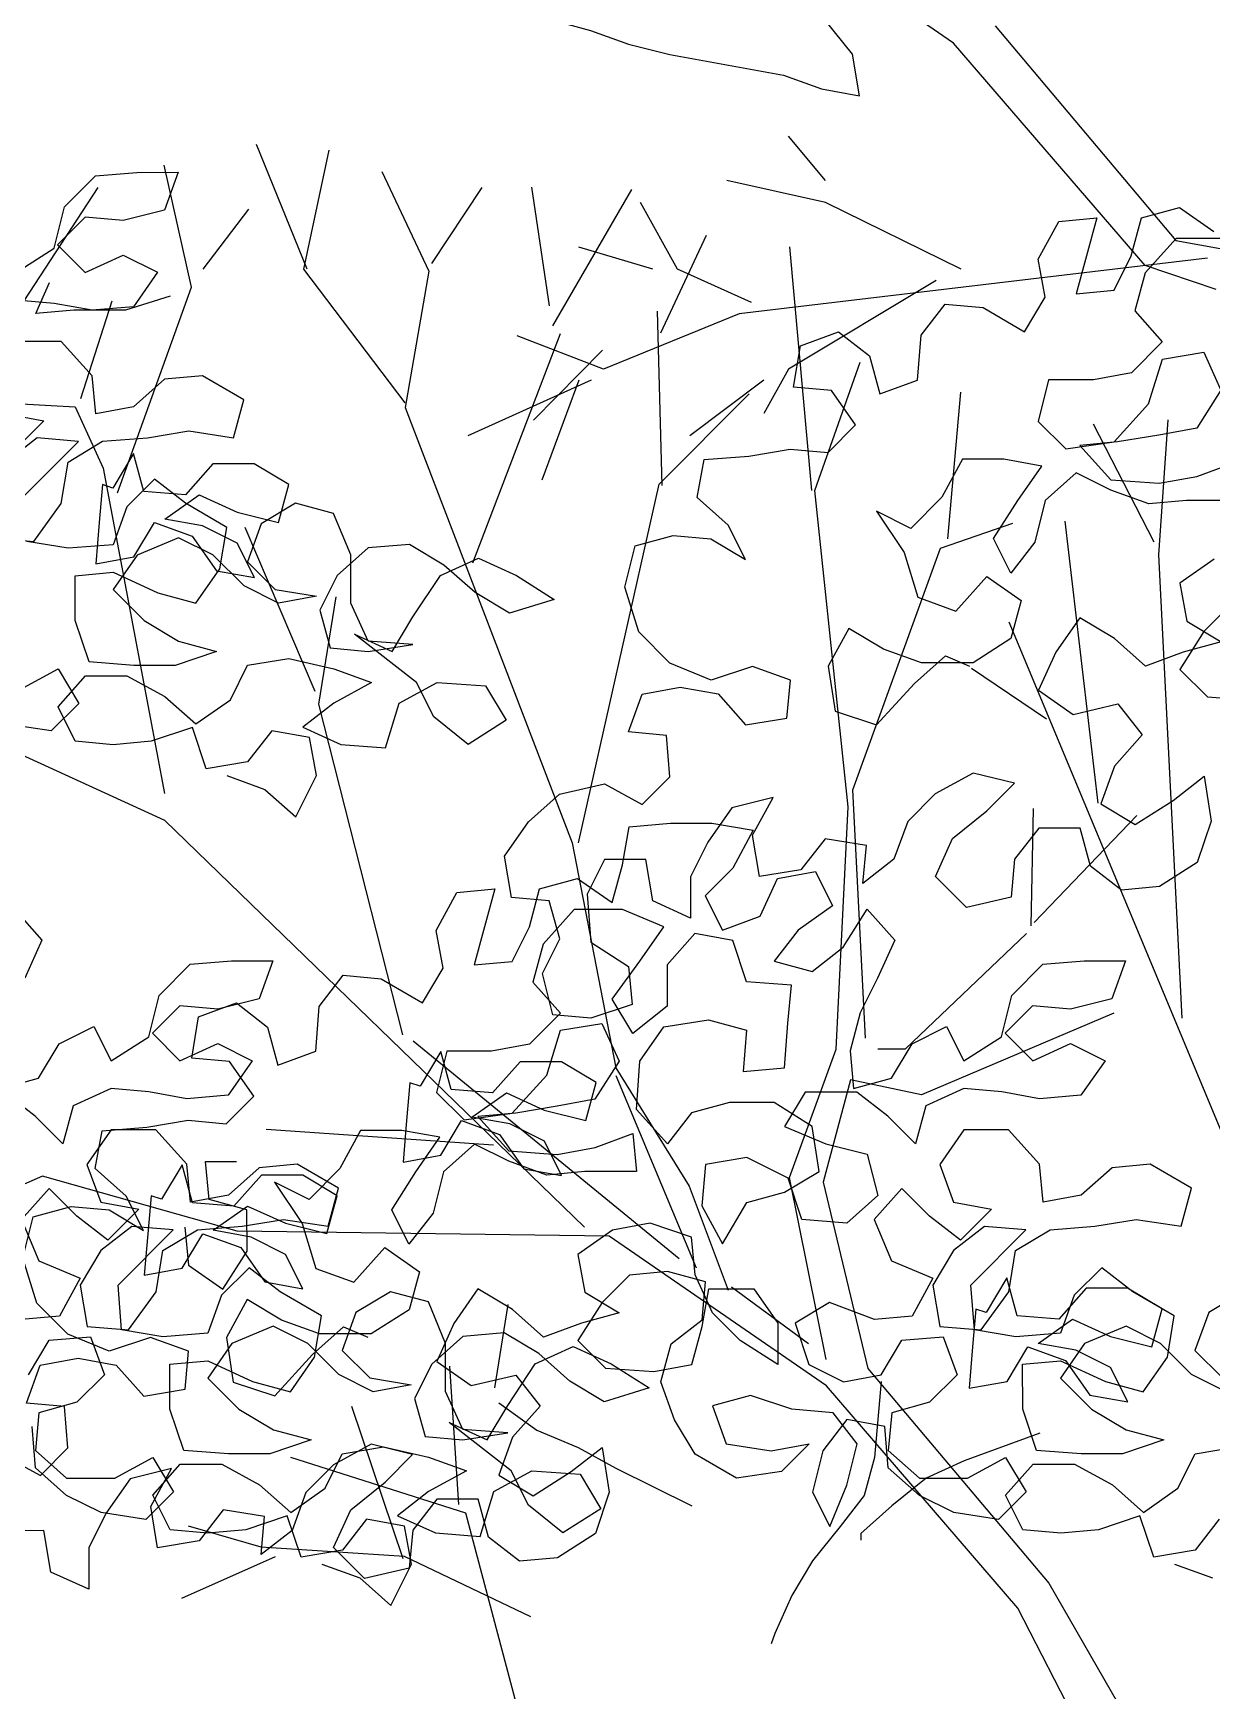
# Model space of a CAD drawing. Header units: metres. Extents: x 37 to 217, y 53 to 242.
# Drawn here: x 130.32 to 132.846, y 223.704 to 227.256 of the extents above; entities that cross this region are included whole.
import ezdxf

# ---------------------------------------------------------------- set-up
doc = ezdxf.new("R2010")
doc.units = ezdxf.units.M
doc.layers.add('DGPRO_Arboles existentes', color=7, linetype='Continuous')

# ---------------------------------------------------------------- blocks, each defined once
blk = doc.blocks.new('Celtis tala VISTA 250 gris')
at = {"color": 252}
for p, q in [((2388.3422, 1078.8289), (2387.8766, 1079.1495)), ((2388.3422, 1078.8289), (2387.8766, 1079.1495)), ((2388.4312, 1078.866), (2388.8184, 1078.4059)), ((2388.4312, 1078.866), (2388.8184, 1078.4059)), ((2388.7527, 1078.3525), (2388.3422, 1078.8289)), ((2388.7527, 1078.3525), (2388.3422, 1078.8289)), ((2388.0675, 1078.5347), (2387.9882, 1078.6298)), ((2388.0675, 1078.5347), (2387.9882, 1078.6298)), ((2386.9565, 1078.3446), (2386.8485, 1078.6117)), ((2386.9565, 1078.3446), (2386.8485, 1078.6117)), ((2386.9498, 1078.3445), (2387.0041, 1078.5997)), ((2386.9498, 1078.3445), (2387.0041, 1078.5997)), ((2386.7087, 1078.3063), (2386.6504, 1078.5671)), ((2386.7087, 1078.3063), (2386.6504, 1078.5671)), ((2387.1169, 1078.5542), (2387.2178, 1078.34)), ((2387.1169, 1078.5542), (2387.2178, 1078.34)), ((2386.2928, 1078.1906), (2386.5086, 1078.5197)), ((2386.2928, 1078.1906), (2386.5086, 1078.5197)), ((2387.2243, 1078.3566), (2387.3322, 1078.5195)), ((2387.2243, 1078.3566), (2387.3322, 1078.5195)), ((2387.4764, 1078.2659), (2387.438, 1078.5203)), ((2387.4764, 1078.2659), (2387.438, 1078.5203)), ((2387.4833, 1078.223), (2387.653, 1078.5154)), ((2387.4833, 1078.223), (2387.653, 1078.5154)), ((2388.0675, 1078.4871), (2387.856, 1078.5347)), ((2388.0675, 1078.4871), (2387.856, 1078.5347)), ((2387.7503, 1078.3443), (2387.6711, 1078.4871)), ((2387.7503, 1078.3443), (2387.6711, 1078.4871)), ((2388.3582, 1078.3443), (2388.0675, 1078.4871)), ((2388.3582, 1078.3443), (2388.0675, 1078.4871)), ((2386.734, 1078.3445), (2386.8315, 1078.4728)), ((2386.734, 1078.3445), (2386.8315, 1078.4728)), ((2387.715, 1078.2082), (2387.8126, 1078.4174)), ((2387.715, 1078.2082), (2387.8126, 1078.4174)), ((2388.8184, 1078.4059), (2388.9937, 1078.3742)), ((2388.8184, 1078.4059), (2388.9937, 1078.3742)), ((2387.6975, 1078.3443), (2387.5389, 1078.3919)), ((2387.6975, 1078.3443), (2387.5389, 1078.3919)), ((2388.8867, 1078.3681), (2387.8825, 1078.2492)), ((2388.8867, 1078.3681), (2387.8825, 1078.2492)), ((2388.0384, 1077.8701), (2387.9914, 1078.3923)), ((2388.0384, 1077.8701), (2387.9914, 1078.3923)), ((2387.1671, 1078.0585), (2386.9498, 1078.3445)), ((2387.1671, 1078.0585), (2386.9498, 1078.3445)), ((2387.2178, 1078.34), (2387.1671, 1078.0485)), ((2387.2178, 1078.34), (2387.1671, 1078.0485)), ((2387.9089, 1078.273), (2387.7503, 1078.3443)), ((2387.9089, 1078.273), (2387.7503, 1078.3443)), ((2388.905, 1078.3008), (2388.7527, 1078.3525)), ((2388.905, 1078.3008), (2388.7527, 1078.3525)), ((2386.55, 1077.8651), (2386.7087, 1078.3063)), ((2386.55, 1077.8651), (2386.7087, 1078.3063)), ((2388.3053, 1078.3206), (2387.9882, 1078.1302)), ((2388.3053, 1078.3206), (2387.9882, 1078.1302)), ((2386.4715, 1078.0677), (2386.539, 1078.277)), ((2386.4715, 1078.0677), (2386.539, 1078.277)), ((2387.8825, 1078.2492), (2387.5918, 1078.1302)), ((2387.8825, 1078.2492), (2387.5918, 1078.1302)), ((2387.7175, 1077.8808), (2387.708, 1078.2545)), ((2387.7175, 1077.8808), (2387.708, 1078.2545)), ((2387.3119, 1077.7156), (2387.5, 1078.2066)), ((2387.3119, 1077.7156), (2387.5, 1078.2066)), ((2387.5918, 1078.1302), (2387.4068, 1078.2016)), ((2387.5918, 1078.1302), (2387.4068, 1078.2016)), ((2387.4419, 1078.0209), (2387.5896, 1078.1709)), ((2387.4419, 1078.0209), (2387.5896, 1078.1709)), ((2387.9882, 1078.1302), (2387.9353, 1078.0351)), ((2387.9882, 1078.1302), (2387.9353, 1078.0351)), ((2388.045, 1077.8701), (2388.1421, 1078.1454)), ((2388.045, 1077.8701), (2388.1421, 1078.1454)), ((2387.5653, 1078.1065), (2387.3011, 1077.9875)), ((2387.5653, 1078.1065), (2387.3011, 1077.9875)), ((2387.5389, 1078.1065), (2387.4596, 1077.8924)), ((2387.5389, 1078.1065), (2387.4596, 1077.8924)), ((2387.9353, 1078.1065), (2387.7768, 1077.9875)), ((2387.9353, 1078.1065), (2387.7768, 1077.9875)), ((2385.9166, 1078.0786), (2386.4593, 1078.0497)), ((2385.9166, 1078.0786), (2386.4593, 1078.0497)), ((2386.4593, 1078.0497), (2386.5198, 1077.9178)), ((2386.4593, 1078.0497), (2386.5198, 1077.9178)), ((2387.1671, 1078.0485), (2387.525, 1077.1152)), ((2387.1671, 1078.0485), (2387.525, 1077.1152)), ((2387.7109, 1077.8841), (2387.9045, 1078.0774)), ((2387.7109, 1077.8841), (2387.9045, 1078.0774)), ((2388.3303, 1077.7665), (2388.3576, 1078.0809)), ((2388.3303, 1077.7665), (2388.3576, 1078.0809)), ((2388.7824, 1077.7327), (2388.8024, 1078.0216)), ((2388.7824, 1077.7327), (2388.8024, 1078.0216)), ((2388.7723, 1077.7597), (2388.6419, 1078.0126)), ((2388.7723, 1077.7597), (2388.6419, 1078.0126)), ((2386.5198, 1077.9178), (2386.6509, 1077.2209)), ((2386.5198, 1077.9178), (2386.6509, 1077.2209)), ((2387.5382, 1077.1153), (2387.7109, 1077.8841)), ((2387.5382, 1077.1153), (2387.7109, 1077.8841)), ((2388.1164, 1077.1926), (2388.045, 1077.8701)), ((2388.1164, 1077.1926), (2388.045, 1077.8701)), ((2388.3139, 1077.7465), (2388.469, 1077.8006)), ((2388.3139, 1077.7465), (2388.469, 1077.8006)), ((2388.6519, 1077.2), (2388.5817, 1077.8049)), ((2388.6519, 1077.2), (2388.5817, 1077.8049)), ((2386.974, 1077.4397), (2386.824, 1077.7908)), ((2386.974, 1077.4397), (2386.824, 1077.7908)), ((2388.1261, 1077.229), (2388.3139, 1077.7465)), ((2388.1261, 1077.229), (2388.3139, 1077.7465)), ((2388.8325, 1076.7395), (2388.7824, 1077.7327)), ((2388.8325, 1076.7395), (2388.7824, 1077.7327)), ((2386.9815, 1077.4127), (2387.019, 1077.6423)), ((2386.9815, 1077.4127), (2387.019, 1077.6423)), ((2389.1537, 1075.9269), (2388.4613, 1077.5882)), ((2389.1537, 1075.9269), (2388.4613, 1077.5882)), ((2388.5415, 1077.3805), (2388.381, 1077.4889)), ((2388.5415, 1077.3805), (2388.381, 1077.4889)), ((2387.1615, 1076.7037), (2386.9815, 1077.4127)), ((2387.1615, 1076.7037), (2386.9815, 1077.4127)), ((2386.6515, 1077.1628), (2386.2091, 1077.3654)), ((2386.6515, 1077.1628), (2386.2091, 1077.3654)), ((2388.1533, 1076.6967), (2388.1261, 1077.229)), ((2388.1533, 1076.6967), (2388.1261, 1077.229)), ((2387.5515, 1076.2917), (2386.6515, 1077.1628)), ((2387.5515, 1076.2917), (2386.6515, 1077.1628)), ((2388.0907, 1076.6731), (2388.1164, 1077.1926)), ((2388.0907, 1076.6731), (2388.1164, 1077.1926)), ((2388.5087, 1076.9376), (2388.5134, 1077.189)), ((2388.5087, 1076.9376), (2388.5134, 1077.189)), ((2388.5153, 1076.9443), (2388.7351, 1077.1742)), ((2388.5153, 1076.9443), (2388.7351, 1077.1742)), ((2387.525, 1077.1152), (2387.618, 1076.633)), ((2387.525, 1077.1152), (2387.618, 1076.633)), ((2388.2395, 1076.6742), (2388.4989, 1076.921)), ((2388.2395, 1076.6742), (2388.4989, 1076.921)), ((2388.6855, 1076.7505), (2388.2734, 1076.5753)), ((2388.6855, 1076.7505), (2388.2734, 1076.5753)), ((2387.754, 1076.2242), (2387.184, 1076.6901)), ((2387.754, 1076.2242), (2387.184, 1076.6901)), ((2387.9903, 1076.3978), (2388.0907, 1076.6731)), ((2387.9903, 1076.3978), (2388.0907, 1076.6731)), ((2388.18, 1076.6738), (2388.2395, 1076.6742)), ((2388.18, 1076.6738), (2388.2395, 1076.6742)), ((2387.618, 1076.633), (2387.7754, 1076.3796)), ((2387.618, 1076.633), (2387.7754, 1076.3796)), ((2387.7915, 1076.204), (2387.619, 1076.6159)), ((2387.7915, 1076.204), (2387.619, 1076.6159)), ((2388.121, 1076.6072), (2388.0631, 1076.3884)), ((2388.121, 1076.6072), (2388.0631, 1076.3884)), ((2388.2734, 1076.5753), (2388.121, 1076.6072)), ((2388.2734, 1076.5753), (2388.121, 1076.6072)), ((2387.3565, 1076.4673), (2386.869, 1076.5011)), ((2387.3565, 1076.4673), (2386.869, 1076.5011)), ((2386.3896, 1076.4012), (2385.9839, 1076.2235)), ((2386.3896, 1076.4012), (2385.9839, 1076.2235)), ((2386.807, 1076.2828), (2386.3896, 1076.4012)), ((2386.807, 1076.2828), (2386.3896, 1076.4012)), ((2387.7754, 1076.3796), (2387.859, 1076.1567)), ((2387.7754, 1076.3796), (2387.859, 1076.1567)), ((2388.0694, 1076.0081), (2387.9903, 1076.3978)), ((2388.0694, 1076.0081), (2387.9903, 1076.3978)), ((2388.0631, 1076.3884), (2388.1588, 1075.9889)), ((2388.0631, 1076.3884), (2388.1588, 1075.9889)), ((2387.6043, 1076.2724), (2386.807, 1076.2828)), ((2387.6043, 1076.2724), (2386.807, 1076.2828)), ((2388.0698, 1075.9519), (2387.6043, 1076.2724)), ((2388.0698, 1075.9519), (2387.6043, 1076.2724)), ((2388.0315, 1076.0419), (2387.8665, 1076.1634)), ((2388.0315, 1076.0419), (2387.8665, 1076.1634)), ((2387.3591, 1075.9473), (2387.3878, 1076.1261)), ((2387.3591, 1075.9473), (2387.3878, 1076.1261)), ((2387.282, 1075.6976), (2387.2629, 1075.9936)), ((2387.282, 1075.6976), (2387.2629, 1075.9936)), ((2388.1588, 1075.9889), (2388.5461, 1075.5289)), ((2388.1588, 1075.9889), (2388.5461, 1075.5289)), ((2388.4803, 1075.4754), (2388.0698, 1075.9519)), ((2388.4803, 1075.4754), (2388.0698, 1075.9519)), ((2387.1625, 1075.5807), (2387.0525, 1075.9073)), ((2387.1625, 1075.5807), (2387.0525, 1075.9073)), ((2387.2966, 1075.6787), (2386.9215, 1075.7979)), ((2387.2966, 1075.6787), (2386.9215, 1075.7979)), ((2387.423, 1075.2035), (2387.2966, 1075.6787)), ((2387.423, 1075.2035), (2387.2966, 1075.6787)), ((2386.7014, 1075.652), (2386.8572, 1075.6066)), ((2386.7014, 1075.652), (2386.8572, 1075.6066)), ((2386.8572, 1075.6066), (2387.1646, 1075.587)), ((2386.8572, 1075.6066), (2387.1646, 1075.587)), ((2386.8885, 1075.5856), (2386.6874, 1075.4962)), ((2386.8885, 1075.5856), (2386.6874, 1075.4962)), ((2387.1646, 1075.587), (2387.4352, 1075.4576)), ((2387.1646, 1075.587), (2387.4352, 1075.4576)), ((2388.5461, 1075.5289), (2388.8411, 1075.0185)), ((2388.5461, 1075.5289), (2388.8411, 1075.0185)), ((2388.7524, 1074.945), (2388.4803, 1075.4754)), ((2388.7524, 1074.945), (2388.4803, 1075.4754))]:
    blk.add_line(p, q, dxfattribs=at)
for points in [[(2387.2316, 1078.9888), (2387.3942, 1078.9077), (2387.4829, 1078.8782), (2387.5642, 1078.8562), (2387.6455, 1078.8267), (2387.7342, 1078.8046), (2387.978, 1078.7605), (2388.0593, 1078.731), (2388.1406, 1078.7163), (2388.1257, 1078.805), (2388.0666, 1078.8788), (2387.9926, 1078.9378), (2387.9113, 1078.9747), (2387.8374, 1079.0189), (2387.7561, 1079.0632), (2387.6822, 1079.1075), (2387.6083, 1079.1591), (2387.5491, 1079.2034)], [(2387.2316, 1078.9888), (2387.3942, 1078.9077), (2387.4829, 1078.8782), (2387.5642, 1078.8562), (2387.6455, 1078.8267), (2387.7342, 1078.8046), (2387.978, 1078.7605), (2388.0593, 1078.731), (2388.1406, 1078.7163), (2388.1257, 1078.805), (2388.0666, 1078.8788), (2387.9926, 1078.9378), (2387.9113, 1078.9747), (2387.8374, 1079.0189), (2387.7561, 1079.0632), (2387.6822, 1079.1075), (2387.6083, 1079.1591), (2387.5491, 1079.2034)], [(2386.7849, 1077.2593), (2386.8662, 1077.2298), (2386.9327, 1077.1708), (2386.977, 1077.2595), (2386.9621, 1077.3407), (2386.8809, 1077.3554), (2386.8292, 1077.2889), (2386.7406, 1077.2741), (2386.7109, 1077.3627), (2386.6223, 1077.333), (2386.541, 1077.3256), (2386.4598, 1077.3329), (2386.4228, 1077.4067), (2386.4818, 1077.4733), (2386.5705, 1077.4734), (2386.6518, 1077.4291), (2386.7183, 1077.3701), (2386.7921, 1077.4219), (2386.829, 1077.4958), (2386.9176, 1077.5106), (2387.0137, 1077.4885), (2387.095, 1077.4591), (2387.0138, 1077.4147), (2386.9473, 1077.3629), (2387.0286, 1077.326), (2387.1247, 1077.3187), (2387.1541, 1077.4148), (2387.2354, 1077.4592), (2387.3388, 1077.4519), (2387.3832, 1077.3781), (2387.302, 1077.3263), (2387.228, 1077.3853), (2387.191, 1077.4592), (2387.058, 1077.5625), (2387.1393, 1077.5256), (2387.1835, 1077.5995), (2387.2425, 1077.6882), (2387.3238, 1077.7252), (2387.4051, 1077.6884), (2387.4864, 1077.6367), (2387.3904, 1077.6071), (2387.3165, 1077.6514), (2387.2499, 1077.7104), (2387.176, 1077.7547), (2387.0874, 1077.7472), (2387.0209, 1077.688), (2386.984, 1077.6141), (2387.0063, 1077.5329), (2387.0876, 1077.5256), (2387.1836, 1077.5404), (2387.0875, 1077.5477), (2387.0505, 1077.6289), (2387.0504, 1077.7324), (2387.0134, 1077.821), (2386.9321, 1077.8431), (2386.8583, 1077.7987), (2386.8288, 1077.7174), (2386.888, 1077.6584), (2386.9766, 1077.6437), (2386.8954, 1077.6288), (2386.8215, 1077.6657), (2386.7549, 1077.7321), (2386.681, 1077.769), (2386.5924, 1077.732), (2386.5407, 1077.658), (2386.6073, 1077.5916), (2386.6812, 1077.5473), (2386.7625, 1077.5253), (2386.6739, 1077.4956), (2386.5852, 1077.4955), (2386.4892, 1077.5028), (2386.4595, 1077.5915), (2386.4594, 1077.6875), (2386.5407, 1077.695), (2386.6368, 1077.6507), (2386.7181, 1077.6286), (2386.7697, 1077.7026), (2386.7844, 1077.7912), (2386.6957, 1077.8429), (2386.6292, 1077.8945), (2386.5701, 1077.8354), (2386.5406, 1077.7541), (2386.4446, 1077.7466), (2386.3559, 1077.7613)], [(2386.3485, 1077.8573), (2386.4666, 1077.9756), (2386.3779, 1077.9829), (2386.3115, 1077.9312)], [(2386.2821, 1077.7686), (2386.3707, 1077.7613), (2386.4298, 1077.8426), (2386.4444, 1077.9313), (2386.5183, 1077.9757), (2386.6143, 1077.9832), (2386.703, 1077.998), (2386.799, 1077.9833), (2386.8211, 1078.0646), (2386.7324, 1078.1163), (2386.6511, 1078.1088), (2386.5847, 1078.0496), (2386.5035, 1078.0348), (2386.496, 1078.116), (2386.4294, 1078.1899), (2386.3334, 1078.1898)], [(2386.3114, 1078.0346), (2386.3926, 1078.0199), (2386.3262, 1077.9533)], [(2386.3415, 1077.4436), (2386.4227, 1077.488), (2386.4671, 1077.4142), (2386.408, 1077.355), (2386.312, 1077.3697)], [(2386.3333, 1078.3375), (2386.4145, 1078.3893), (2386.4366, 1078.478), (2386.503, 1078.5445), (2386.5916, 1078.552), (2386.6803, 1078.5521), (2386.6508, 1078.4708), (2386.5622, 1078.4485), (2386.4809, 1078.4559), (2386.4219, 1078.3967), (2386.481, 1078.3377), (2386.5622, 1078.3747), (2386.6362, 1078.3378), (2386.5845, 1078.2639), (2386.4959, 1078.2564), (2386.4146, 1078.2711), (2386.3333, 1078.2784)], [(2388.938, 1077.6273), (2388.8789, 1077.5682), (2388.8273, 1077.4869), (2388.8865, 1077.4278), (2388.9899, 1077.4205)], [(2388.901, 1077.7233), (2388.8271, 1077.6716), (2388.842, 1077.5903), (2388.9159, 1077.5461), (2388.8347, 1077.5238), (2388.7534, 1077.4942), (2388.6869, 1077.5532), (2388.613, 1077.5975), (2388.5613, 1077.5236), (2388.5245, 1077.4423), (2388.5984, 1077.3906), (2388.6944, 1077.4129), (2388.7462, 1077.3464), (2388.6871, 1077.2799), (2388.6577, 1077.1986), (2388.7316, 1077.1543), (2388.8128, 1077.2061), (2388.8792, 1077.2579), (2388.8941, 1077.1619), (2388.8646, 1077.0732), (2388.7834, 1077.0214), (2388.7021, 1077.0139), (2388.6356, 1077.0656), (2388.6134, 1077.1468), (2388.5247, 1077.1468), (2388.4731, 1077.0802), (2388.4658, 1076.9989), (2388.3697, 1076.9767), (2388.3032, 1077.0431), (2388.34, 1077.1244), (2388.4139, 1077.1836), (2388.4729, 1077.2428), (2388.3842, 1077.2648), (2388.303, 1077.2204), (2388.244, 1077.1613), (2388.2145, 1077.08), (2388.1481, 1077.0282), (2388.1554, 1077.1095), (2388.0667, 1077.1242), (2388.015, 1077.0576), (2387.9264, 1077.0428), (2387.9115, 1077.1314), (2387.9558, 1077.2127), (2387.8672, 1077.1905), (2387.8155, 1077.1166), (2387.7787, 1077.0426), (2387.7787, 1076.954), (2387.6974, 1076.9909), (2387.6826, 1077.0795), (2387.5939, 1077.0794), (2387.5571, 1077.0055), (2387.5645, 1076.9021), (2387.6458, 1076.8504), (2387.6533, 1076.7692), (2387.5647, 1076.7396), (2387.4834, 1076.7469), (2387.4612, 1076.8355), (2387.498, 1076.9094), (2387.4758, 1076.9907), (2387.3945, 1076.998), (2387.3797, 1077.0866), (2387.4313, 1077.1605), (2387.4978, 1077.2197), (2387.5938, 1077.2419), (2387.6751, 1077.1977), (2387.7341, 1077.2569), (2387.7267, 1077.3455), (2387.6454, 1077.3528), (2387.6749, 1077.4341), (2387.7561, 1077.449), (2387.8374, 1077.4343), (2387.8966, 1077.3678), (2387.9852, 1077.3827), (2387.9925, 1077.4639), (2387.9112, 1077.4934), (2387.8226, 1077.4638), (2387.7339, 1077.5006), (2387.6674, 1077.5671), (2387.6377, 1077.6631), (2387.6598, 1077.7518), (2387.741, 1077.774), (2387.8223, 1077.7667), (2387.8962, 1077.7224), (2387.8592, 1077.7963), (2387.7927, 1077.8553), (2387.8074, 1077.9366), (2387.9034, 1077.9441), (2387.9921, 1077.9589), (2388.0733, 1077.9516), (2388.1324, 1078.0108), (2388.0806, 1078.0846), (2387.9993, 1078.0919), (2388.014, 1078.1806), (2388.0953, 1078.2102), (2388.1618, 1078.1586), (2388.184, 1078.0773), (2388.2653, 1078.1069), (2388.2726, 1078.203), (2388.3242, 1078.2695), (2388.4055, 1078.2622), (2388.4942, 1078.2106), (2388.5385, 1078.2845), (2388.5236, 1078.3657), (2388.5679, 1078.447), (2388.6491, 1078.4545), (2388.6049, 1078.2919), (2388.6862, 1078.2994), (2388.7231, 1078.3733), (2388.7452, 1078.4546), (2388.8264, 1078.4768), (2388.9003, 1078.4252)], [(2388.9225, 1078.4104), (2388.8191, 1078.4103), (2388.7527, 1078.3364), (2388.7306, 1078.2551), (2388.7897, 1078.1887), (2388.7233, 1078.1221), (2388.642, 1078.1073), (2388.546, 1078.1072), (2388.5239, 1078.0185), (2388.5831, 1077.9595), (2388.6865, 1077.9743), (2388.7603, 1078.0557), (2388.7898, 1078.1517), (2388.8784, 1078.1666), (2388.9154, 1078.0854), (2388.8638, 1078.0041), (2388.7825, 1077.9892), (2388.6939, 1077.9743), (2388.6126, 1077.9669), (2388.6792, 1077.8931), (2388.7826, 1077.8858), (2388.8639, 1077.9006), (2388.9451, 1077.9302)], [(2388.9526, 1077.849), (2388.8418, 1077.8489), (2388.7605, 1077.8414), (2388.6792, 1077.8709), (2388.6053, 1077.9078), (2388.5389, 1077.8486), (2388.5168, 1077.7599), (2388.4651, 1077.6934), (2388.4281, 1077.7672), (2388.4798, 1077.8486), (2388.5314, 1077.9225), (2388.4501, 1077.9372), (2388.3615, 1077.9371), (2388.3172, 1077.8558), (2388.2508, 1077.7892), (2388.1769, 1077.8261), (2388.2361, 1077.7375), (2388.2657, 1077.6415), (2388.347, 1077.612), (2388.4134, 1077.686), (2388.4873, 1077.6343), (2388.4652, 1077.553), (2388.384, 1077.5012), (2388.2732, 1077.5011), (2388.1919, 1077.5306), (2388.118, 1077.5749), (2388.0737, 1077.4936), (2388.0886, 1077.3975), (2388.1773, 1077.3681), (2388.2585, 1077.4568), (2388.3249, 1077.516), (2388.3766, 1077.4938)], [(2386.6634, 1078.2865), (2386.5674, 1078.2568), (2386.4566, 1078.2567), (2386.3753, 1078.2493), (2386.4048, 1078.3158)], [(2386.6634, 1078.2865), (2386.5674, 1078.2568), (2386.4566, 1078.2567), (2386.3753, 1078.2493), (2386.4048, 1078.3158)], [(2386.5183, 1077.8828), (2386.511, 1077.8016), (2386.5037, 1077.7129), (2386.585, 1077.7278), (2386.6292, 1077.8017), (2386.7105, 1077.7722), (2386.7623, 1077.6984), (2386.8436, 1077.6837), (2386.8066, 1077.7575), (2386.7327, 1077.7944), (2386.6514, 1077.8091), (2386.7252, 1077.8609), (2386.8065, 1077.824), (2386.8952, 1077.8019), (2386.9173, 1077.8832), (2386.8434, 1077.9275), (2386.7547, 1077.9274), (2386.6957, 1077.8608), (2386.607, 1077.8681), (2386.5848, 1077.9494), (2386.5405, 1077.8755), (2386.5183, 1077.8828)], [(2386.5183, 1077.8828), (2386.511, 1077.8016), (2386.5037, 1077.7129), (2386.585, 1077.7278), (2386.6292, 1077.8017), (2386.7105, 1077.7722), (2386.7623, 1077.6984), (2386.8436, 1077.6837), (2386.8066, 1077.7575), (2386.7327, 1077.7944), (2386.6514, 1077.8091), (2386.7252, 1077.8609), (2386.8065, 1077.824), (2386.8952, 1077.8019), (2386.9173, 1077.8832), (2386.8434, 1077.9275), (2386.7547, 1077.9274), (2386.6957, 1077.8608), (2386.607, 1077.8681), (2386.5848, 1077.9494), (2386.5405, 1077.8755), (2386.5183, 1077.8828)], [(2386.988, 1075.5697), (2387.0693, 1075.5403), (2387.1358, 1075.4812), (2387.1801, 1075.5699), (2387.1652, 1075.6512), (2387.0839, 1075.6659), (2387.0323, 1075.5993), (2386.9436, 1075.5845), (2386.914, 1075.6731), (2386.8254, 1075.6435), (2386.7441, 1075.636), (2386.6629, 1075.6433), (2386.6258, 1075.7172), (2386.6849, 1075.7837), (2386.7735, 1075.7838), (2386.8548, 1075.7395), (2386.9214, 1075.6805), (2386.9952, 1075.7323), (2387.0321, 1075.8062), (2387.1207, 1075.821), (2387.2168, 1075.799), (2387.2981, 1075.7695), (2387.2169, 1075.7251), (2387.1504, 1075.6733), (2387.2317, 1075.6365), (2387.3278, 1075.6292), (2387.3572, 1075.7252), (2387.4385, 1075.7696), (2387.5419, 1075.7623), (2387.5863, 1075.6885), (2387.5051, 1075.6367), (2387.4311, 1075.6957), (2387.3941, 1075.7696), (2387.2611, 1075.8729), (2387.3424, 1075.836), (2387.3866, 1075.9099), (2387.4456, 1075.9987), (2387.5269, 1076.0357), (2387.6082, 1075.9988), (2387.6895, 1075.9472), (2387.5935, 1075.9175), (2387.5195, 1075.9618), (2387.453, 1076.0208), (2387.3791, 1076.0651), (2387.2904, 1076.0576), (2387.224, 1075.9984), (2387.1871, 1075.9245), (2387.2094, 1075.8433), (2387.2906, 1075.836), (2387.3867, 1075.8508), (2387.2906, 1075.8581), (2387.2536, 1075.9394), (2387.2535, 1076.0428), (2387.2165, 1076.1314), (2387.1352, 1076.1535), (2387.0614, 1076.1091), (2387.0319, 1076.0278), (2387.091, 1075.9688), (2387.1797, 1075.9541), (2387.0985, 1075.9392), (2387.0246, 1075.9761), (2386.958, 1076.0425), (2386.8841, 1076.0794), (2386.7955, 1076.0424), (2386.7438, 1075.9685), (2386.8104, 1075.902), (2386.8843, 1075.8578), (2386.9656, 1075.8357), (2386.877, 1075.806), (2386.7883, 1075.806), (2386.6922, 1075.8133), (2386.6626, 1075.9019), (2386.6625, 1075.9979), (2386.7438, 1076.0054), (2386.8399, 1075.9612), (2386.9212, 1075.9391), (2386.9728, 1076.013), (2386.9875, 1076.1017), (2386.8988, 1076.1533), (2386.8323, 1076.2049), (2386.7732, 1076.1458), (2386.7437, 1076.0645), (2386.6477, 1076.057), (2386.559, 1076.0717), (2386.5516, 1076.1678), (2386.6697, 1076.2861), (2386.581, 1076.2934), (2386.5146, 1076.2416), (2386.4703, 1076.1677), (2386.4851, 1076.079), (2386.5738, 1076.0717), (2386.6328, 1076.153), (2386.6475, 1076.2417), (2386.7214, 1076.2861), (2386.8174, 1076.2936), (2386.906, 1076.3084), (2387.0021, 1076.2938), (2387.0242, 1076.375), (2386.9355, 1076.4267), (2386.8542, 1076.4192), (2386.7878, 1076.36), (2386.7065, 1076.3452), (2386.6991, 1076.4265), (2386.6325, 1076.5003), (2386.5365, 1076.5002), (2386.4848, 1076.4263), (2386.5145, 1076.345), (2386.5957, 1076.3303), (2386.5293, 1076.2638), (2386.4628, 1076.3154), (2386.4036, 1076.3745), (2386.3446, 1076.3079), (2386.3816, 1076.2193), (2386.4703, 1076.1825), (2386.426, 1076.1011), (2386.3448, 1076.0937)], [(2386.3597, 1075.9755), (2386.4039, 1076.0494), (2386.4926, 1076.0569), (2386.5222, 1075.9756), (2386.4631, 1075.9165), (2386.3819, 1075.8942), (2386.3746, 1075.813), (2386.4411, 1075.7539), (2386.5445, 1075.754), (2386.6258, 1075.7984), (2386.6702, 1075.7246), (2386.6111, 1075.6654), (2386.5151, 1075.6801), (2386.4412, 1075.717), (2386.3746, 1075.776), (2386.3671, 1075.8647)], [(2386.3292, 1076.9728), (2386.3883, 1076.9064), (2386.3515, 1076.8251)], [(2386.3, 1076.5886), (2386.3812, 1076.6109), (2386.4255, 1076.6848), (2386.4993, 1076.7218), (2386.5363, 1076.6479), (2386.6176, 1076.6997), (2386.6396, 1076.7884), (2386.7061, 1076.855), (2386.7947, 1076.8624), (2386.8834, 1076.8625), (2386.8539, 1076.7812), (2386.7653, 1076.759), (2386.684, 1076.7663), (2386.6249, 1076.7071), (2386.6841, 1076.6481), (2386.7653, 1076.6851), (2386.8392, 1076.6482), (2386.7876, 1076.5743), (2386.6989, 1076.5668), (2386.6177, 1076.5815), (2386.5364, 1076.5888), (2386.4552, 1076.5518), (2386.4331, 1076.4705), (2386.3739, 1076.5296), (2386.3074, 1076.5812)], [(2388.8158, 1075.5697), (2388.897, 1075.5403)], [(2388.9117, 1075.6659), (2388.8601, 1075.5993), (2388.7714, 1075.5845), (2388.7418, 1075.6731), (2388.6532, 1075.6435), (2388.5719, 1075.636), (2388.4906, 1075.6433), (2388.4536, 1075.7172), (2388.5127, 1075.7837), (2388.6013, 1075.7838), (2388.6826, 1075.7395), (2388.7492, 1075.6805), (2388.823, 1075.7323), (2388.8599, 1075.8062), (2388.9485, 1075.821)], [(2388.963, 1076.1535), (2388.8891, 1076.1091), (2388.8597, 1076.0278), (2388.9188, 1075.9688)], [(2388.9262, 1075.9392), (2388.8523, 1075.9761), (2388.7858, 1076.0425), (2388.7119, 1076.0794), (2388.6232, 1076.0424), (2388.5716, 1075.9685), (2388.6381, 1075.902), (2388.7121, 1075.8578), (2388.7933, 1075.8357), (2388.7047, 1075.806), (2388.6161, 1075.806), (2388.52, 1075.8133), (2388.4904, 1075.9019), (2388.4903, 1075.9979), (2388.5716, 1076.0054), (2388.6676, 1075.9612), (2388.7489, 1075.9391), (2388.8006, 1076.013), (2388.8153, 1076.1017), (2388.7266, 1076.1533), (2388.66, 1076.2049), (2388.601, 1076.1458), (2388.5715, 1076.0645), (2388.4755, 1076.057), (2388.3868, 1076.0717), (2388.3793, 1076.1678), (2388.4974, 1076.2861), (2388.4088, 1076.2934), (2388.3423, 1076.2416), (2388.2981, 1076.1677), (2388.3129, 1076.079), (2388.4016, 1076.0717), (2388.4606, 1076.153), (2388.4753, 1076.2417), (2388.5491, 1076.2861), (2388.6452, 1076.2936), (2388.7338, 1076.3084), (2388.8299, 1076.2938), (2388.852, 1076.375), (2388.7633, 1076.4267), (2388.682, 1076.4192), (2388.6156, 1076.36), (2388.5343, 1076.3452), (2388.5268, 1076.4265), (2388.4603, 1076.5003), (2388.3642, 1076.5002), (2388.3126, 1076.4263), (2388.3422, 1076.345), (2388.4235, 1076.3303), (2388.3571, 1076.2638), (2388.2905, 1076.3154), (2388.2314, 1076.3745), (2388.1723, 1076.3079), (2388.2094, 1076.2193), (2388.298, 1076.1825), (2388.2538, 1076.1011), (2388.1725, 1076.0937), (2388.0765, 1076.1305), (2388.0026, 1076.0861), (2388.0323, 1075.9975), (2388.1062, 1075.9606), (2388.1874, 1075.9755), (2388.2317, 1076.0494), (2388.3203, 1076.0569), (2388.3499, 1075.9756), (2388.2909, 1075.9165), (2388.2097, 1075.8942), (2388.2023, 1075.813), (2388.2689, 1075.7539), (2388.3723, 1075.754), (2388.4535, 1075.7984), (2388.4979, 1075.7246), (2388.4389, 1075.6654), (2388.3428, 1075.6801), (2388.2689, 1075.717), (2388.2024, 1075.776), (2388.1949, 1075.8647), (2388.1136, 1075.8794), (2388.062, 1075.8128), (2388.0399, 1075.7242), (2388.0769, 1075.6503), (2388.1138, 1075.739), (2388.1358, 1075.8277), (2388.0841, 1075.8941), (2387.9954, 1075.9014), (2387.9067, 1075.9309), (2387.8255, 1075.9087), (2387.8551, 1075.8274), (2387.9512, 1075.8127), (2388.0324, 1075.8276), (2387.9734, 1075.7684), (2387.8773, 1075.7536), (2387.7886, 1075.8052), (2387.7442, 1075.879), (2387.7146, 1075.9603), (2387.7367, 1076.0416), (2387.8031, 1076.0933), (2387.8105, 1076.1746), (2387.7292, 1076.1967), (2387.6479, 1076.1892), (2387.5889, 1076.1301), (2387.5372, 1076.0488), (2387.5964, 1075.9897), (2387.6998, 1075.9824), (2387.7811, 1075.9973), (2387.8032, 1076.0786), (2387.8179, 1076.1598), (2387.9139, 1076.1599), (2387.9657, 1076.0861), (2387.9658, 1075.9975), (2387.8845, 1076.0491), (2387.8253, 1076.1081), (2387.7883, 1076.1894), (2387.7808, 1076.2706), (2387.6921, 1076.3001), (2387.6109, 1076.2853), (2387.5371, 1076.2335), (2387.5519, 1076.1522), (2387.6258, 1076.108), (2387.5446, 1076.0857), (2387.4633, 1076.0561), (2387.3968, 1076.1151), (2387.3229, 1076.1594), (2387.2712, 1076.0855), (2387.2344, 1076.0042), (2387.3083, 1075.9525), (2387.4043, 1075.9748), (2387.4561, 1075.9083), (2387.397, 1075.8418), (2387.3676, 1075.7605), (2387.4415, 1075.7162), (2387.5227, 1075.768), (2387.5892, 1075.8198), (2387.604, 1075.7238), (2387.5745, 1075.6351), (2387.4933, 1075.5833), (2387.4121, 1075.5758), (2387.3455, 1075.6275), (2387.3233, 1075.7087), (2387.2346, 1075.7087), (2387.183, 1075.6421), (2387.1757, 1075.5609), (2387.0797, 1075.5386), (2387.0131, 1075.605), (2387.05, 1075.6863), (2387.1238, 1075.7455), (2387.1828, 1075.8047), (2387.0942, 1075.8267), (2387.0129, 1075.7823), (2386.9539, 1075.7232), (2386.9244, 1075.6419), (2386.858, 1075.5901), (2386.8653, 1075.6714), (2386.7766, 1075.6861), (2386.725, 1075.6195), (2386.6363, 1075.6047), (2386.6215, 1075.6933), (2386.6657, 1075.7746), (2386.5771, 1075.7524), (2386.5254, 1075.6785), (2386.4886, 1075.6045), (2386.4886, 1075.5159), (2386.4073, 1075.5528), (2386.3925, 1075.6414), (2386.3038, 1075.6413)], [(2386.3037, 1075.8038), (2386.385, 1075.7596), (2386.444, 1075.8188), (2386.4366, 1075.9074), (2386.3553, 1075.9147), (2386.3848, 1075.996), (2386.466, 1076.0109), (2386.5473, 1075.9962), (2386.6065, 1075.9297), (2386.6951, 1075.9446), (2386.7024, 1076.0258), (2386.6211, 1076.0553), (2386.5325, 1076.0257), (2386.4438, 1076.0626), (2386.3773, 1076.129), (2386.3476, 1076.225), (2386.3697, 1076.3137), (2386.451, 1076.3359), (2386.5322, 1076.3286), (2386.6062, 1076.2843), (2386.5691, 1076.3582), (2386.5026, 1076.4172), (2386.5173, 1076.4985), (2386.6133, 1076.506), (2386.702, 1076.5208), (2386.7832, 1076.5135), (2386.8423, 1076.5727), (2386.7905, 1076.6465), (2386.7092, 1076.6538), (2386.7239, 1076.7425), (2386.8052, 1076.7721), (2386.8717, 1076.7205), (2386.8939, 1076.6392), (2386.9752, 1076.6688), (2386.9825, 1076.7649), (2387.0341, 1076.8314), (2387.1154, 1076.8241), (2387.2041, 1076.7725), (2387.2484, 1076.8464), (2387.2335, 1076.9276), (2387.2778, 1077.009), (2387.359, 1077.0164), (2387.3149, 1076.8538), (2387.3961, 1076.8613), (2387.433, 1076.9352), (2387.4551, 1077.0165), (2387.5363, 1077.0387), (2387.6102, 1076.9871), (2387.6323, 1077.0684), (2387.647, 1077.1497), (2387.7357, 1077.1571), (2387.8243, 1077.1572), (2387.913, 1077.1425), (2387.8688, 1077.0612), (2387.8097, 1077.002), (2387.8467, 1076.9282), (2387.9279, 1076.9578), (2387.9648, 1077.0391), (2388.0461, 1077.054), (2388.0831, 1076.9801), (2388.0092, 1076.9284), (2387.9576, 1076.8618), (2388.0389, 1076.8397), (2388.1053, 1076.8915), (2388.157, 1076.9728), (2388.2161, 1076.9064), (2388.1793, 1076.8251), (2388.1424, 1076.7512), (2388.1203, 1076.6699), (2388.1278, 1076.5886), (2388.209, 1076.6109), (2388.2533, 1076.6848), (2388.3271, 1076.7218), (2388.3641, 1076.6479), (2388.4453, 1076.6997), (2388.4674, 1076.7884), (2388.5338, 1076.855), (2388.6225, 1076.8624), (2388.7111, 1076.8625), (2388.6817, 1076.7812), (2388.593, 1076.759), (2388.5118, 1076.7663), (2388.4527, 1076.7071), (2388.5119, 1076.6481), (2388.5931, 1076.6851), (2388.667, 1076.6482), (2388.6154, 1076.5743), (2388.5267, 1076.5668), (2388.4454, 1076.5815), (2388.3642, 1076.5888), (2388.2829, 1076.5518), (2388.2608, 1076.4705), (2388.2017, 1076.5296), (2388.1351, 1076.5812), (2388.0243, 1076.5811), (2387.9801, 1076.5072), (2388.0688, 1076.4704), (2388.1574, 1076.4483), (2388.1797, 1076.3597), (2388.1132, 1076.3005), (2388.0172, 1076.3078), (2387.9876, 1076.3964), (2387.8989, 1076.4407), (2387.8102, 1076.4258), (2387.8029, 1076.3371), (2387.8473, 1076.2559), (2387.899, 1076.3446), (2387.9802, 1076.3669), (2388.054, 1076.4113), (2388.0392, 1076.5073), (2387.9579, 1076.5589), (2387.8618, 1076.5588), (2387.7806, 1076.5366), (2387.7289, 1076.4701), (2387.6624, 1076.5439), (2387.6697, 1076.6473), (2387.7213, 1076.7212), (2387.8173, 1076.7361), (2387.8986, 1076.714), (2387.8913, 1076.6253), (2387.98, 1076.6328), (2387.9873, 1076.7289), (2387.9946, 1076.8101), (2387.8985, 1076.8174), (2387.8689, 1076.9061), (2387.7876, 1076.9208), (2387.7286, 1076.8542), (2387.7287, 1076.7656), (2387.6548, 1076.7064), (2387.6104, 1076.7802), (2387.6695, 1076.8616), (2387.7211, 1076.9355), (2387.6324, 1076.9723), (2387.529, 1076.9722), (2387.4626, 1076.8983), (2387.4405, 1076.817), (2387.4996, 1076.7506), (2387.4332, 1076.684), (2387.352, 1076.6692), (2387.2559, 1076.6691), (2387.2338, 1076.5804), (2387.293, 1076.5214), (2387.3964, 1076.5362), (2387.4702, 1076.6176), (2387.4997, 1076.7136), (2387.5883, 1076.7285), (2387.6253, 1076.6473), (2387.5737, 1076.566), (2387.4924, 1076.5511), (2387.4038, 1076.5362), (2387.3225, 1076.5288), (2387.3891, 1076.455), (2387.4925, 1076.4477), (2387.5738, 1076.4625), (2387.655, 1076.4922), (2387.6625, 1076.4109), (2387.5517, 1076.4108), (2387.4704, 1076.4033), (2387.3891, 1076.4328), (2387.3152, 1076.4697), (2387.2488, 1076.4105), (2387.2267, 1076.3218), (2387.175, 1076.2553), (2387.138, 1076.3291), (2387.1897, 1076.4105), (2387.2413, 1076.4844), (2387.16, 1076.4991), (2387.0714, 1076.499), (2387.0271, 1076.4177), (2386.9607, 1076.3511), (2386.8868, 1076.388), (2386.946, 1076.2994), (2386.9756, 1076.2034), (2387.0569, 1076.1739), (2387.1233, 1076.2479), (2387.1973, 1076.1962), (2387.1752, 1076.1149), (2387.0939, 1076.0631), (2386.9831, 1076.063), (2386.9018, 1076.0925), (2386.8279, 1076.1368), (2386.7837, 1076.0555), (2386.7985, 1075.9594), (2386.8872, 1075.93), (2386.9684, 1076.0187), (2387.0348, 1076.0779), (2387.0866, 1076.0558)], [(2387.177, 1076.6013), (2387.1697, 1076.52), (2387.1623, 1076.4313), (2387.2436, 1076.4462), (2387.2879, 1076.5201), (2387.3692, 1076.4906), (2387.4209, 1076.4168), (2387.5022, 1076.4021), (2387.4652, 1076.4759), (2387.3913, 1076.5128), (2387.31, 1076.5275), (2387.3838, 1076.5793), (2387.4651, 1076.5424), (2387.5538, 1076.5203), (2387.5759, 1076.6016), (2387.502, 1076.6459), (2387.4133, 1076.6458), (2387.3543, 1076.5793), (2387.2656, 1076.5866), (2387.2434, 1076.6678), (2387.1991, 1076.5939), (2387.177, 1076.6013)], [(2386.6223, 1076.3588), (2386.615, 1076.2775), (2386.6077, 1076.1889), (2386.689, 1076.2037), (2386.7332, 1076.2776), (2386.8145, 1076.2482), (2386.8663, 1076.1743), (2386.9476, 1076.1596), (2386.9106, 1076.2335), (2386.8367, 1076.2703), (2386.7554, 1076.285), (2386.8292, 1076.3368), (2386.9105, 1076.3), (2386.9992, 1076.2779), (2387.0213, 1076.3592), (2386.9474, 1076.4034), (2386.8587, 1076.4033), (2386.7997, 1076.3368), (2386.711, 1076.3441), (2386.6888, 1076.4253), (2386.6445, 1076.3514), (2386.6223, 1076.3588)], [(2386.6223, 1076.3588), (2386.615, 1076.2775), (2386.6077, 1076.1889), (2386.689, 1076.2037), (2386.7332, 1076.2776), (2386.8145, 1076.2482), (2386.8663, 1076.1743), (2386.9476, 1076.1596), (2386.9106, 1076.2335), (2386.8367, 1076.2703), (2386.7554, 1076.285), (2386.8292, 1076.3368), (2386.9105, 1076.3), (2386.9992, 1076.2779), (2387.0213, 1076.3592), (2386.9474, 1076.4034), (2386.8587, 1076.4033), (2386.7997, 1076.3368), (2386.711, 1076.3441), (2386.6888, 1076.4253), (2386.6445, 1076.3514), (2386.6223, 1076.3588)], [(2386.6948, 1076.2918), (2386.7023, 1076.2105), (2386.7762, 1076.1589), (2386.8278, 1076.2402), (2386.8277, 1076.3289), (2386.7465, 1076.351), (2386.739, 1076.4322), (2386.8055, 1076.4323)], [(2386.6948, 1076.2918), (2386.7023, 1076.2105), (2386.7762, 1076.1589), (2386.8278, 1076.2402), (2386.8277, 1076.3289), (2386.7465, 1076.351), (2386.739, 1076.4322), (2386.8055, 1076.4323)], [(2388.3902, 1076.1163), (2388.3829, 1076.0351), (2388.3756, 1075.9464), (2388.4569, 1075.9613), (2388.5011, 1076.0352), (2388.5824, 1076.0057), (2388.6342, 1075.9319), (2388.7155, 1075.9172), (2388.6785, 1075.991), (2388.6046, 1076.0279), (2388.5233, 1076.0426), (2388.5971, 1076.0944), (2388.6784, 1076.0575), (2388.7671, 1076.0354), (2388.7892, 1076.1167), (2388.7152, 1076.161), (2388.6266, 1076.1609), (2388.5676, 1076.0943), (2388.4789, 1076.1016), (2388.4567, 1076.1829), (2388.4124, 1076.109), (2388.3902, 1076.1163)], [(2388.3902, 1076.1163), (2388.3829, 1076.0351), (2388.3756, 1075.9464), (2388.4569, 1075.9613), (2388.5011, 1076.0352), (2388.5824, 1076.0057), (2388.6342, 1075.9319), (2388.7155, 1075.9172), (2388.6785, 1075.991), (2388.6046, 1076.0279), (2388.5233, 1076.0426), (2388.5971, 1076.0944), (2388.6784, 1076.0575), (2388.7671, 1076.0354), (2388.7892, 1076.1167), (2388.7152, 1076.161), (2388.6266, 1076.1609), (2388.5676, 1076.0943), (2388.4789, 1076.1016), (2388.4567, 1076.1829), (2388.4124, 1076.109), (2388.3902, 1076.1163)], [(2388.1874, 1075.9607), (2388.1728, 1075.7982), (2388.1507, 1075.7169), (2388.0991, 1075.6503), (2388.04, 1075.5764), (2387.9958, 1075.5025), (2387.9589, 1075.4212), (2387.9515, 1075.399)], [(2388.1874, 1075.9607), (2388.1728, 1075.7982), (2388.1507, 1075.7169), (2388.0991, 1075.6503), (2388.04, 1075.5764), (2387.9958, 1075.5025), (2387.9589, 1075.4212), (2387.9515, 1075.399)], [(2387.3674, 1075.9156), (2387.4487, 1075.8566), (2387.5374, 1075.8198), (2387.6187, 1075.7755), (2387.7813, 1075.6944)], [(2387.3674, 1075.9156), (2387.4487, 1075.8566), (2387.5374, 1075.8198), (2387.6187, 1075.7755), (2387.7813, 1075.6944)], [(2388.5274, 1075.8502), (2388.3649, 1075.791), (2388.2837, 1075.7539), (2388.2098, 1075.6948), (2388.1434, 1075.6356), (2388.1434, 1075.6208)], [(2388.5274, 1075.8502), (2388.3649, 1075.791), (2388.2837, 1075.7539), (2388.2098, 1075.6948), (2388.1434, 1075.6356), (2388.1434, 1075.6208)]]:
    blk.add_lwpolyline(points, dxfattribs=at)

msp = doc.modelspace()

# ---------------------------------------------------------------- block references
at = {"layer": 'DGPRO_Arboles existentes'}
msp.add_blockref('Celtis tala VISTA 250 gris', (-2256.0494, -851.5942), dxfattribs=at)

doc.saveas('drawing.dxf')
